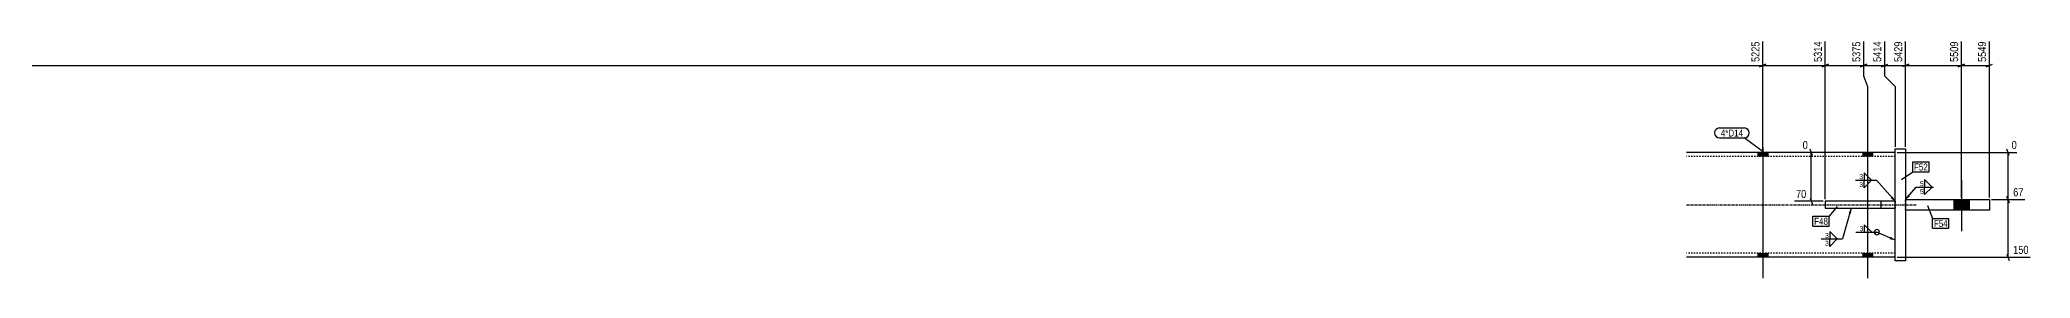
# Model space of a CAD drawing. Header units: millimetres. Extents: x 1 to 32476, y 3 to 887.
# Drawn here: x 29627 to 32476, y 78 to 419 of the extents above; entities that cross this region are included whole.
import ezdxf

# ---------------------------------------------------------------- set-up
doc = ezdxf.new("R2010")
doc.units = ezdxf.units.MM
doc.linetypes.add('DXK_LINE_DOT2', pattern=[3.9198, 1.9599, -1.9599])
doc.linetypes.add('DXK_LINE_DOT3', pattern=[5.9187, 2.979, -0.9799, 0.9799, -0.9799])
for name, color, linetype in [('MÅLSÆTNING', 7, 'Continuous'), ('STÅL', 7, 'Continuous'), ('TEKST', 7, 'Continuous')]:
    doc.layers.add(name, color=color, linetype=linetype)
doc.styles.add('Arial Narrow', font='ARIALN.TTF', dxfattribs={"height": 0.2})

msp = doc.modelspace()

# ---------------------------------------------------------------- hatches: boundary and pattern name
at = {"layer": 'STÅL', "linetype": 'Continuous'}
for points in [[(32099.8, 258.2), (32085.8, 258.2), (32085.8, 252.2), (32099.8, 252.2)], [(32099.8, 258.2), (32085.8, 258.2), (32085.8, 252.2), (32099.8, 252.2)], [(32249.8, 258.2), (32235.8, 258.2), (32235.8, 252.2), (32249.8, 252.2)], [(32249.8, 258.2), (32235.8, 258.2), (32235.8, 252.2), (32249.8, 252.2)], [(32388.2, 190.7), (32366.2, 190.7), (32366.2, 175.7), (32388.2, 175.7)], [(32388.2, 190.7), (32366.2, 190.7), (32366.2, 175.7), (32388.2, 175.7)], [(32099.8, 114.2), (32085.8, 114.2), (32085.8, 108.2), (32099.8, 108.2)], [(32099.8, 114.2), (32085.8, 114.2), (32085.8, 108.2), (32099.8, 108.2)], [(32249.8, 114.2), (32235.8, 114.2), (32235.8, 108.2), (32249.8, 108.2)], [(32249.8, 114.2), (32235.8, 114.2), (32235.8, 108.2), (32249.8, 108.2)]]:
    msp.add_hatch(color=96, dxfattribs=at).paths.add_polyline_path(points)
at = {"layer": 'TEKST', "linetype": 'Continuous'}
for points in [[(32215.6, 171.5), (32219.5, 178.2), (32219.2, 170.5)], [(32278.7, 195.1), (32282.2, 188.2), (32275.8, 192.6)], [(32276.1, 137.4), (32282.2, 132.7), (32274.6, 133.9)]]:
    msp.add_hatch(color=3, dxfattribs=at).paths.add_polyline_path(points)

# ---------------------------------------------------------------- linework, layer by layer
at = {"layer": 'MÅLSÆTNING', "color": 7, "linetype": 'Continuous'}
for p, q in [((32092.8, 261.2), (32092.8, 416.9)), ((32182.2, 191.2), (32182.2, 416.9)), ((32182.2, 191.2), (32182.2, 416.9)), ((32237.2, 416.9), (32237.2, 367.5)), ((32267.2, 416.9), (32267.2, 367.5)), ((32297.2, 266.2), (32297.2, 416.9)), ((32297.2, 266.2), (32297.2, 416.9)), ((32377.2, 193.7), (32377.2, 416.9)), ((32377.2, 193.7), (32377.2, 416.9)), ((32417.2, 193.7), (32417.2, 416.9)), ((29362.8, 382.5), (32092.8, 382.5)), ((32088.3, 380.7), (32097.3, 384.3)), ((32186.7, 384.3), (32177.7, 380.7)), ((32177.7, 380.7), (32186.7, 384.3)), ((32182.2, 382.5), (32237.2, 382.5)), ((32232.7, 380.7), (32241.7, 384.3)), ((32262.7, 380.7), (32271.7, 384.3)), ((32267.2, 382.5), (32297.2, 382.5)), ((32301.7, 384.3), (32292.7, 380.7)), ((32301.7, 384.3), (32292.7, 380.7)), ((32297.2, 382.5), (32377.2, 382.5)), ((32381.7, 384.3), (32372.7, 380.7)), ((32372.7, 380.7), (32381.7, 384.3)), ((32377.2, 382.5), (32417.2, 382.5)), ((32412.7, 380.7), (32421.7, 384.3)), ((32237.2, 367.5), (32242.8, 352.5)), ((32237.2, 367.5), (32242.8, 352.5)), ((32242.8, 352.5), (32242.8, 261.2)), ((32242.8, 352.5), (32242.8, 261.2)), ((32267.2, 367.5), (32282.2, 352.5)), ((32267.2, 367.5), (32282.2, 352.5)), ((32282.2, 352.5), (32282.2, 266.2)), ((32282.2, 352.5), (32282.2, 266.2)), ((32171.8, 258.2), (32149.9, 258.2)), ((32164.1, 253.7), (32160.5, 262.7)), ((32162.3, 188.2), (32162.3, 258.2)), ((32285.2, 258.2), (32456.3, 258.2)), ((32445.7, 253.7), (32442.1, 262.7)), ((32443.9, 190.7), (32443.9, 258.2)), ((32179.2, 188.2), (32138.3, 188.2)), ((32160.5, 192.7), (32164.1, 183.7)), ((32420.2, 190.7), (32468, 190.7)), ((32420.2, 190.7), (32468, 190.7)), ((32442.1, 195.2), (32445.7, 186.2)), ((32445.7, 186.2), (32442.1, 195.2)), ((32443.9, 108.2), (32443.9, 190.7)), ((32285.2, 108.2), (32475.3, 108.2)), ((32442.1, 112.7), (32445.7, 103.7))]:
    msp.add_line(p, q, dxfattribs=at)
at = {"layer": 'STÅL', "color": 2, "linetype": 'Continuous'}
for p, q in [((32282.2, 258.2), (31983.8, 258.2)), ((32282.2, 103.2), (32282.2, 263.2)), ((32282.2, 263.2), (32297.2, 263.2)), ((32297.2, 263.2), (32297.2, 103.2)), ((32282.2, 188.2), (32182.2, 188.2)), ((32182.2, 188.2), (32182.2, 178.2)), ((32182.2, 178.2), (32282.2, 178.2)), ((32262.2, 178.2), (32262.2, 188.2)), ((32282.2, 178.2), (32282.2, 188.2)), ((32297.2, 190.7), (32417.2, 190.7)), ((32417.2, 175.7), (32297.2, 175.7)), ((32417.2, 190.7), (32417.2, 175.7)), ((32282.2, 108.2), (31983.8, 108.2)), ((32297.2, 103.2), (32282.2, 103.2))]:
    msp.add_line(p, q, dxfattribs=at)
at = {"layer": 'STÅL', "color": 96, "linetype": 'Continuous'}
for p, q in [((32085.8, 258.2), (32085.8, 252.2)), ((32085.8, 258.2), (32085.8, 252.2)), ((32092.8, 265.7), (32092.8, 78.2)), ((32092.8, 265.7), (32092.8, 78.2)), ((32099.8, 258.2), (32099.8, 252.2)), ((32099.8, 258.2), (32099.8, 252.2)), ((32235.8, 258.2), (32235.8, 252.2)), ((32235.8, 258.2), (32235.8, 252.2)), ((32242.8, 265.7), (32242.8, 78.2)), ((32242.8, 265.7), (32242.8, 78.2)), ((32249.8, 258.2), (32249.8, 252.2)), ((32249.8, 258.2), (32249.8, 252.2)), ((32377.2, 218.7), (32377.2, 145.7)), ((32377.2, 218.7), (32377.2, 145.7)), ((32366.2, 190.7), (32366.2, 175.7)), ((32366.2, 190.7), (32366.2, 175.7)), ((32388.2, 190.7), (32388.2, 175.7)), ((32388.2, 190.7), (32388.2, 175.7)), ((32085.8, 114.2), (32085.8, 108.2)), ((32085.8, 114.2), (32085.8, 108.2)), ((32099.8, 114.2), (32099.8, 108.2)), ((32099.8, 114.2), (32099.8, 108.2)), ((32235.8, 114.2), (32235.8, 108.2)), ((32235.8, 114.2), (32235.8, 108.2)), ((32249.8, 114.2), (32249.8, 108.2)), ((32249.8, 114.2), (32249.8, 108.2))]:
    msp.add_line(p, q, dxfattribs=at)
at = {"layer": 'STÅL', "color": 7, "linetype": 'DXK_LINE_DOT2'}
for p, q in [((32282.2, 108.2), (32282.2, 258.2)), ((32282.2, 252.2), (31983.8, 252.2)), ((32282.2, 188.2), (32282.2, 178.2)), ((32297.2, 175.7), (32297.2, 190.7)), ((32282.2, 114.2), (31983.8, 114.2))]:
    msp.add_line(p, q, dxfattribs=at)
at = {"layer": 'STÅL', "color": 7, "linetype": 'DXK_LINE_DOT3'}
msp.add_line((31983.8, 183.2), (32312.2, 183.2), dxfattribs=at)
at = {"layer": 'TEKST', "color": 3, "linetype": 'Continuous'}
for p, q in [((32282.2, 188.2), (32255.8, 218.4)), ((32282.2, 132.7), (32256.1, 144))]:
    msp.add_line(p, q, dxfattribs=at)
for start, end in [(90, 270), (270, 90)]:
    msp.add_arc((32256.1, 144), 3.75, start, end, dxfattribs=at)

# ---------------------------------------------------------------- wipeouts: each hides what was drawn before it
at = {"color": 0}
for points in [[(32064.6, 280.9), (32064.6, 291.4), (32032.7, 291.4), (32032.7, 280.9)], [(32322.9, 209.3), (32322.9, 218), (32317.2, 218), (32317.2, 209.3)], [(32187.1, 135.2), (32187.1, 143.9), (32181.3, 143.9), (32181.3, 135.2)]]:
    msp.add_wipeout(points, dxfattribs=at).dxf.layer = 'TEKST'

# ---------------------------------------------------------------- next in the draw order: linework, layer by layer
at = {"layer": 'TEKST', "color": 3, "linetype": 'Continuous'}
for p, q in [((32335.2, 208.4), (32324.5, 219.2)), ((32324.5, 219.2), (32324.5, 208.4)), ((32324.5, 208.4), (32335.2, 208.4)), ((32199.3, 134.3), (32188.6, 145)), ((32188.6, 145), (32188.6, 134.3)), ((32188.6, 134.3), (32199.3, 134.3))]:
    msp.add_line(p, q, dxfattribs=at)

# ---------------------------------------------------------------- next in the draw order: wipeouts: each hides what was drawn before it
at = {"color": 0, "linetype": 'Continuous'}
for points in [[(32090.4, 419.3), (32073.6, 419.3), (32073.6, 385.2), (32090.4, 385.2)], [(32234.8, 419.3), (32218, 419.3), (32218, 385.2), (32234.8, 385.2)], [(32294.8, 419.3), (32278, 419.3), (32278, 385.2), (32294.8, 385.2)], [(32374.8, 419.3), (32358, 419.3), (32358, 385.2), (32374.8, 385.2)], [(32414.8, 419.3), (32398, 419.3), (32398, 385.2), (32414.8, 385.2)], [(32159.6, 260.6), (32159.6, 277.4), (32147.5, 277.4), (32147.5, 260.6)], [(32458.7, 260.6), (32458.7, 277.4), (32446.6, 277.4), (32446.6, 260.6)], [(32157.5, 190.6), (32157.5, 207.4), (32138, 207.4), (32138, 190.6)], [(32468.2, 193.1), (32468.2, 209.9), (32448.8, 209.9), (32448.8, 193.1)], [(32475.6, 110.6), (32475.6, 127.4), (32448.8, 127.4), (32448.8, 110.6)]]:
    msp.add_wipeout(points, dxfattribs=at).dxf.layer = 'MÅLSÆTNING'
at = {"color": 0}
for points in [[(32064.6, 280.9), (32064.6, 291.4), (32032.7, 291.4), (32032.7, 280.9)], [(32236.1, 219.3), (32236.1, 228), (32230.3, 228), (32230.3, 219.3)], [(32236.5, 144.9), (32236.5, 153.6), (32230.7, 153.6), (32230.7, 144.9)], [(32357.5, 151.4), (32357.5, 161.9), (32337.7, 161.9), (32337.7, 151.4)]]:
    msp.add_wipeout(points, dxfattribs=at).dxf.layer = 'TEKST'

# ---------------------------------------------------------------- next in the draw order: linework, layer by layer
at = {"layer": 'MÅLSÆTNING', "color": 7, "linetype": 'Continuous'}
for p, q in [((32092.8, 261.2), (32092.8, 416.9)), ((32237.2, 416.9), (32237.2, 367.5)), ((32267.2, 416.9), (32267.2, 367.5)), ((32097.3, 384.3), (32088.3, 380.7)), ((32092.8, 382.5), (32182.2, 382.5)), ((32241.7, 384.3), (32232.7, 380.7)), ((32237.2, 382.5), (32267.2, 382.5)), ((32262.7, 380.7), (32271.7, 384.3))]:
    msp.add_line(p, q, dxfattribs=at)
at = {"layer": 'TEKST', "color": 7, "linetype": 'Continuous'}
for p, q in [((32030.9, 293.2), (32066.4, 293.2)), ((32030.9, 279.1), (32066.4, 279.1)), ((32093.5, 258.8), (32066.4, 279.1))]:
    msp.add_line(p, q, dxfattribs=at)
at = {"layer": 'TEKST', "color": 3, "linetype": 'Continuous'}
for p, q in [((32248.4, 218.4), (32237.7, 229.1)), ((32237.7, 229.1), (32237.7, 218.4)), ((32237.7, 218.4), (32248.4, 218.4)), ((32219.5, 178.2), (32206.7, 134.3)), ((32226, 144), (32256.1, 144)), ((32248.7, 144), (32238, 154.7)), ((32238, 154.7), (32238, 144)), ((32238, 144), (32248.7, 144))]:
    msp.add_line(p, q, dxfattribs=at)
at = {"layer": 'TEKST', "color": 7, "linetype": 'Continuous'}
for centre, start, end in [((32030.9, 286.1), 90, 270), ((32066.4, 286.1), 270, 90)]:
    msp.add_arc(centre, 7.05, start, end, dxfattribs=at)

# ---------------------------------------------------------------- next in the draw order: texts
at = {"layer": 'MÅLSÆTNING', "color": 3, "linetype": 'Continuous', "style": 'Arial Narrow'}
for s, p in [('5225', (32088, 387.6)), ('5375', (32232.4, 387.6)), ('5429', (32292.4, 387.6)), ('5509', (32372.4, 387.6)), ('5549', (32412.4, 387.6))]:
    msp.add_text(s, height=11.45, rotation=90.0002, dxfattribs=at).set_placement(p)
for s, height, p in [('0', 11.5, (32149.9, 263)), ('0', 11.5, (32449, 263)), ('70', 11.45, (32140.4, 193)), ('67', 11.45, (32451.2, 195.5)), ('150', 11.45, (32451.2, 113))]:
    msp.add_text(s, height=height, dxfattribs=at).set_placement(p)
at = {"layer": 'TEKST', "color": 3, "style": 'Arial Narrow'}
for s, height, p in [('4*D14', 10.02, (32032.7, 280.9)), ('3', 7.16, (32231.3, 145.5))]:
    msp.add_text(s, height=height, dxfattribs=at).set_placement(p)

# ---------------------------------------------------------------- next in the draw order: wipeouts: each hides what was drawn before it
at = {"color": 0}
for points in [[(32329, 232.3), (32329, 242.8), (32309.2, 242.8), (32309.2, 232.3)], [(32357.5, 151.4), (32357.5, 161.9), (32337.7, 161.9), (32337.7, 151.4)]]:
    msp.add_wipeout(points, dxfattribs=at).dxf.layer = 'TEKST'
at = {"color": 0, "linetype": 'Continuous'}
for points in [[(32322.9, 198.1), (32322.9, 206.8), (32317.2, 206.8), (32317.2, 198.1)], [(32187.1, 123.9), (32187.1, 132.6), (32181.3, 132.6), (32181.3, 123.9)]]:
    msp.add_wipeout(points, dxfattribs=at).dxf.layer = 'TEKST'

# ---------------------------------------------------------------- next in the draw order: hatches: boundary and pattern name
at = {"layer": 'TEKST', "linetype": 'Continuous'}
msp.add_hatch(color=3, dxfattribs=at).paths.add_polyline_path([(32303.5, 195.1), (32297.2, 190.7), (32300.7, 197.6)])

# ---------------------------------------------------------------- next in the draw order: linework, layer by layer
at = {"layer": 'TEKST', "color": 3, "linetype": 'Continuous'}
for p, q in [((32297.2, 190.7), (32312.5, 208.4)), ((32312.5, 208.4), (32337.3, 208.4)), ((32324.5, 208.4), (32335.2, 208.4)), ((32335.2, 208.4), (32324.5, 197.7)), ((32324.5, 197.7), (32324.5, 208.4)), ((32176.6, 134.3), (32206.7, 134.3)), ((32188.6, 134.3), (32199.3, 134.3)), ((32199.3, 134.3), (32188.6, 123.5)), ((32188.6, 123.5), (32188.6, 134.3))]:
    msp.add_line(p, q, dxfattribs=at)
at = {"layer": 'TEKST', "color": 7, "linetype": 'Continuous'}
for p, q in [((32328.4, 182.4), (32335.9, 163.7)), ((32335.9, 163.7), (32359.3, 163.7)), ((32335.9, 149.6), (32335.9, 163.7)), ((32335.9, 149.6), (32359.3, 149.6)), ((32359.3, 149.6), (32359.3, 163.7))]:
    msp.add_line(p, q, dxfattribs=at)

# ---------------------------------------------------------------- next in the draw order: texts
at = {"layer": 'TEKST', "color": 3, "style": 'Arial Narrow'}
for s, height, p in [('5', 7.16, (32317.8, 209.9)), ('3', 7.16, (32181.9, 135.8)), ('F54', 10.02, (32337.7, 151.4))]:
    msp.add_text(s, height=height, dxfattribs=at).set_placement(p)
at = {"layer": 'TEKST', "color": 3, "linetype": 'Continuous', "style": 'Arial Narrow'}
for s, p in [('5', (32317.8, 198.7)), ('3', (32181.9, 124.5))]:
    msp.add_text(s, height=7.16, dxfattribs=at).set_placement(p)

# ---------------------------------------------------------------- next in the draw order: wipeouts: each hides what was drawn before it
at = {"color": 0, "linetype": 'Continuous'}
for points, layer in [([(32179.8, 419.3), (32163, 419.3), (32163, 385.2), (32179.8, 385.2)], 'MÅLSÆTNING'), ([(32264.8, 419.3), (32248, 419.3), (32248, 385.2), (32264.8, 385.2)], 'MÅLSÆTNING'), ([(32236.1, 208.1), (32236.1, 216.8), (32230.3, 216.8), (32230.3, 208.1)], 'TEKST')]:
    msp.add_wipeout(points, dxfattribs=at).dxf.layer = layer
at = {"color": 0}
msp.add_wipeout([(32329, 232.3), (32329, 242.8), (32309.2, 242.8), (32309.2, 232.3)], dxfattribs=at).dxf.layer = 'TEKST'

# ---------------------------------------------------------------- next in the draw order: linework, layer by layer
at = {"layer": 'TEKST', "color": 7, "linetype": 'Continuous'}
for p, q in [((32291.2, 219.2), (32307.4, 230.5)), ((32307.4, 244.6), (32330.8, 244.6)), ((32307.4, 230.5), (32307.4, 244.6)), ((32307.4, 230.5), (32330.8, 230.5)), ((32330.8, 230.5), (32330.8, 244.6))]:
    msp.add_line(p, q, dxfattribs=at)
at = {"layer": 'TEKST', "color": 3, "linetype": 'Continuous'}
for p, q in [((32225.7, 218.4), (32255.8, 218.4)), ((32237.7, 218.4), (32248.4, 218.4)), ((32248.4, 218.4), (32237.7, 207.7)), ((32237.7, 207.7), (32237.7, 218.4))]:
    msp.add_line(p, q, dxfattribs=at)

# ---------------------------------------------------------------- next in the draw order: texts
at = {"layer": 'MÅLSÆTNING', "color": 3, "linetype": 'Continuous', "style": 'Arial Narrow'}
for s, p in [('5314', (32177.4, 387.6)), ('5414', (32262.4, 387.6))]:
    msp.add_text(s, height=11.45, rotation=90.0002, dxfattribs=at).set_placement(p)
at = {"layer": 'TEKST', "color": 3, "style": 'Arial Narrow'}
for s, height, p in [('F52', 10.02, (32309.2, 232.3)), ('3', 7.16, (32230.9, 219.9))]:
    msp.add_text(s, height=height, dxfattribs=at).set_placement(p)
at = {"layer": 'TEKST', "color": 3, "linetype": 'Continuous', "style": 'Arial Narrow'}
msp.add_text('3', height=7.16, dxfattribs=at).set_placement((32230.9, 208.7))

# ---------------------------------------------------------------- next in the draw order: wipeouts: each hides what was drawn before it
at = {"color": 0}
msp.add_wipeout([(32186.1, 154.6), (32186.1, 165.1), (32166.3, 165.1), (32166.3, 154.6)], dxfattribs=at).dxf.layer = 'TEKST'

# ---------------------------------------------------------------- next in the draw order: wipeouts: each hides what was drawn before it
msp.add_wipeout([(32186.1, 154.6), (32186.1, 165.1), (32166.3, 165.1), (32166.3, 154.6)], dxfattribs=at).dxf.layer = 'TEKST'

# ---------------------------------------------------------------- next in the draw order: linework, layer by layer
at = {"layer": 'TEKST', "color": 7, "linetype": 'Continuous'}
for p, q in [((32199.4, 180.9), (32187.9, 166.9)), ((32164.5, 166.9), (32187.9, 166.9)), ((32164.5, 152.8), (32164.5, 166.9)), ((32164.5, 152.8), (32187.9, 152.8)), ((32187.9, 152.8), (32187.9, 166.9))]:
    msp.add_line(p, q, dxfattribs=at)

# ---------------------------------------------------------------- next in the draw order: texts
at = {"layer": 'TEKST', "color": 3, "style": 'Arial Narrow'}
msp.add_text('F48', height=10.02, dxfattribs=at).set_placement((32166.3, 154.6))

doc.saveas('drawing.dxf')
